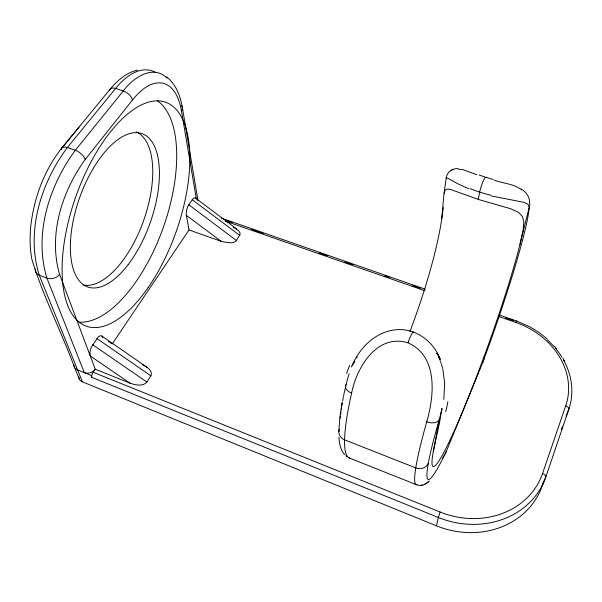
<?xml version="1.0" encoding="UTF-8"?>
<svg xmlns="http://www.w3.org/2000/svg" width="602" height="602" viewBox="0 0 602 602"><rect width="100%" height="100%" fill="white"/><g stroke="black" fill="none" stroke-linecap="round" stroke-linejoin="round"><path stroke-width="0.9" d="M338.821 431.709L339.912 416.99L342.169 401.978M484.595 355.451L483.466 360.628A42.087 35.127 10.5 0 1 482.796 362.419L446.315 451.372A43.803 38.987 10.8 0 1 445.104 454.021L442.711 457.926M441.898 408.344L439.483 423.025L433.342 451.319A134.735 10.979 -70.3 0 0 462.261 412.43A134.735 10.979 -70.3 0 0 519.97 244.344L529.256 207.148A8.857 8.323 -5.7 0 0 529.497 202.392M409.977 331.454A131.921 22.266 -70.4 0 0 441.77 218.594L443.855 194.98L446.232 177.846C446.925 172.067 452.644 168.011 458.31 168.65M443.802 399.389L444.697 383.752L442.854 369.252M441.77 218.594L443.328 207.562M444.065 193.4L444.795 190.826L445.977 189.472L447.692 189.036L450.477 189.442L478.748 199.571L510.383 208.646L518.518 212.318L522.491 216.577L523.808 222.206L523.146 229.941L519.97 244.344M478.289 199.428L479.531 192.663A9.256 1.174 -71.4 0 1 482.315 183.301A9.256 1.174 -71.4 0 1 485.295 177.56M433.342 451.319L439.174 419.91L442.109 408.788M343.599 395.89L343.998 393.828M344.141 393.129L347.595 378.583M78.794 376.882A7.916 6.389 -21 0 0 82.421 381.864L436.48 525.832L438.429 517.11L440.19 512.061A79.449 69.712 18.6 0 0 542.545 473.496L565.714 405.906A76.145 63.842 16.2 0 0 515.756 322.409L498.9 316.532M350.605 458.325A154.706 24.863 -70.4 0 1 351.613 393.121C356.572 367.453 377.002 333.297 407.975 342.809C438.166 356.113 434.373 395.649 426.75 421.791A157.355 14.267 -70.3 0 0 417.051 484.791M516.328 321.641L516.456 320.956L499.795 315.155M347.783 377.988L348.167 376.792M348.362 376.19L348.776 374.986M436.48 525.832A81.985 72.428 19.4 0 0 542.229 485.679L543.726 481.276M561.395 429.376L562.291 426.743M348.987 374.384L349.205 373.782M515.756 322.409L516.456 320.956L529.647 326.72L538.813 332.319L547.15 338.903M566.03 416.223L568.83 409.277A79.908 67.085 16.3 0 0 563.269 359.514M542.229 485.679L545.856 476.852L568.83 409.277A4.131 2.092 19.6 0 0 565.714 405.906M351.387 366.934C358.927 348.663 374.768 332.011 395.251 329.843C414.891 327.503 433.703 341.086 440.115 359.349L437.218 353.118L440.054 359.018M352.772 365.316L352.975 364.895M353.382 364.067L353.6 363.653M353.81 363.239L354.247 362.412M354.465 361.998L354.924 361.17M236.714 229.031L195.221 197.885L194.01 197.983L192.693 199.081L187.719 206.629L186.522 210.309L186.184 214.274L189.02 229.934L222.266 241.703L230.686 242.869L233.726 242.35L235.901 241.206L240.115 234.456L239.927 232.696L238.723 230.814L233.869 227.345M239.746 235.382L192.219 199.706M166.972 78.079C152.976 63.947 132.515 78.14 123.312 90.925L75.34 150.267C48.995 185.905 33.629 234.554 46.911 278.109L84.318 372.646A8.074 6.494 -20.3 0 0 95.221 369.184L129.972 383.15C135.217 385.032 142.712 386.77 146.948 382.074L150.899 375.836C153.164 370.478 146.489 366.498 142.343 364.722M356.805 357.972L357.264 357.242M236.481 240.537L188.765 204.74M542.545 473.496A4.319 1.941 20.8 0 1 545.856 476.852A83.354 73.233 18.8 0 1 438.331 517.487L91.835 377.379A3.966 1.648 -65.9 0 1 93.144 372.269L95.221 369.184L59.568 274.384C48.168 235.171 61.78 191.647 85.228 159.47L132.478 99.992C139.86 90.887 150.748 80.48 163.526 83.302C175.205 86.936 179.569 100.195 181.48 111.061L196.192 197.923M112.213 343.968L189.02 229.934M147.114 367.363L101.806 335.984L100.158 335.735L98.307 336.842L91.113 347.527L89.924 352.08L90.24 355.955L129.972 383.15M137.572 70.065C126.428 72.579 117.495 80.457 110.294 88.968L61.69 148.197C43.713 170.848 33.592 199.157 30.604 227.759C29.709 238.317 29.934 249.002 31.906 259.432C43.088 296.229 61.013 330.769 74.324 366.859L79.201 378.816M61.69 148.197L79.012 127.24M416.712 484.798C421.197 486.566 426.224 484.362 429.286 480.938M428.737 481.472L425.96 483.632M458.671 169.358L462.637 169.561L476.709 174.67M424.365 484.557L425.328 484.008M452.937 169.328L450.439 170.735M420.369 485.43L422.612 485.129M491.014 195.898L524.116 202.37L527.931 204.198L529.256 207.148A148.483 12.123 -70.3 0 1 482.796 362.419M494.445 180.269C503.377 183.52 514.048 183.776 521.678 189.954M221.476 218.187L425.2 289.163M225.923 220.415L232.139 222.582M251.674 229.392L263.217 233.418M319.173 252.915L327.164 255.7M344.923 261.893L352.915 264.677M384.889 275.821L389.328 277.371M412.423 285.423L420.414 288.207M505.672 317.924L513.664 320.708M225.253 221.084L424.816 290.691M349.07 457.889L416.148 484.61M93.144 372.269L440.19 512.061M468.815 188.802L458.152 183.964L447.105 177.838L446.278 177.756L446.353 178.749M154.955 72.067C139.965 64.587 124.614 77.282 115.637 88.441L67.386 147.528C40.876 182.993 25.608 231.778 39.265 275.189L82.421 381.864M233.26 227.052L233.749 227.285M92.633 344.698L146.948 382.074M108.398 341.342L109.632 342.192M110.241 342.621L111.475 343.471M96.877 338.52L150.899 375.836M521.212 188.968C525.809 191.647 529.414 196.463 529.625 201.896M186.304 215.343L221.235 241.357M166.498 76.868C176.025 84.054 180.284 95.974 182.331 107.329M345.789 455.804L347.151 456.873M101.956 336.097L102.573 336.872M195.605 198.118L196.222 198.984M344.653 454.728C340.393 450.07 339.325 443.493 338.964 437.413M554.495 346.376L556.692 349.04M436.57 353.284L436.969 353.976M562.787 357.949L564.533 361.117M438.459 356.79L438.798 357.505M439.129 358.22L439.452 358.942M102.671 337.067L102.852 337.504M439.761 359.665L440.062 360.395M91.835 377.379L91.052 375.37L77.598 369.937A8.067 6.456 -20.5 0 1 73.911 364.895M440.348 361.125L440.626 361.855M440.897 362.585L441.401 364.059M441.635 364.797L442.673 368.507M182.436 107.893L198.028 200.835M157.28 100.684A118.338 54.684 -70.5 0 1 163.375 227.255A118.338 54.684 -70.5 0 1 78.937 322.115M136.549 131.958A81.165 37.971 -70.5 0 1 144.051 219.361A81.165 37.971 -70.5 0 1 83.46 285.055M351.613 393.121A9.941 5.907 13.2 0 1 345.954 384.505M426.75 421.791A10.204 6.088 16.8 0 0 439.174 419.91L435.961 431.265A148.348 12.115 -70.3 0 0 428.3 463.367A9.715 8.737 14.4 0 1 415.801 467.92L344.547 439.829A9.474 8.488 2.5 0 1 339.295 429.324M470.139 188.659A36.73 6.998 16.5 0 0 480.08 192.204A36.737 6.953 15.9 0 0 490.645 195.161M446.315 451.372A148.483 12.123 -70.3 0 1 428.3 463.367M340.235 418.172A145.24 24.562 -70.4 0 1 340.439 416.215M340.679 414.191A145.24 24.562 -70.4 0 1 340.943 412.107M341.342 409.232A145.24 24.562 -70.4 0 1 341.56 407.757M341.906 405.492A145.24 24.562 -70.4 0 1 342.29 403.174M342.696 400.797A145.24 24.562 -70.4 0 1 343.441 396.718M486.07 177.342A25.916 1.866 17.3 0 1 479.019 174.994M493.384 179.486A25.924 1.829 16.6 0 1 486.04 177.319M407.975 342.809A10.264 1.49 -70.2 0 1 413.702 332.658M346.669 373.541A93.867 75.551 -28.5 0 1 349.717 365.376M447.843 401.805A93.032 60.253 79.1 0 1 445.698 411.625M109.459 90.857A9.173 5.012 39.4 0 1 115.637 88.441L123.312 90.925A9.173 5.042 39.2 0 1 132.478 99.992M61.269 149.62A9.632 4.688 37.8 0 1 67.386 147.528L75.34 150.267A9.632 4.718 37.7 0 1 85.228 159.47M35.232 269.041A9.286 6.938 -17.4 0 0 39.265 275.189L46.911 278.109A9.293 6.976 -17.2 0 0 59.568 274.384M181.526 105.764A7.984 5.546 -7.1 0 1 181.48 111.061M547.361 339.844A79.908 67.085 16.3 0 1 553.878 346.406M555.526 348.317A79.908 67.085 16.3 0 1 561.854 357.114M148.077 287.688A118.797 53.142 -70.5 0 0 166.904 102.746A118.797 53.142 -70.5 0 0 62.999 252.306A118.797 53.142 -70.5 0 0 148.077 287.688M128.294 264.436A81.323 37.444 -70.5 0 0 144.999 135.036A81.323 37.444 -70.5 0 0 71.405 231.522A81.323 37.444 -70.5 0 0 128.294 264.436"/></g></svg>
